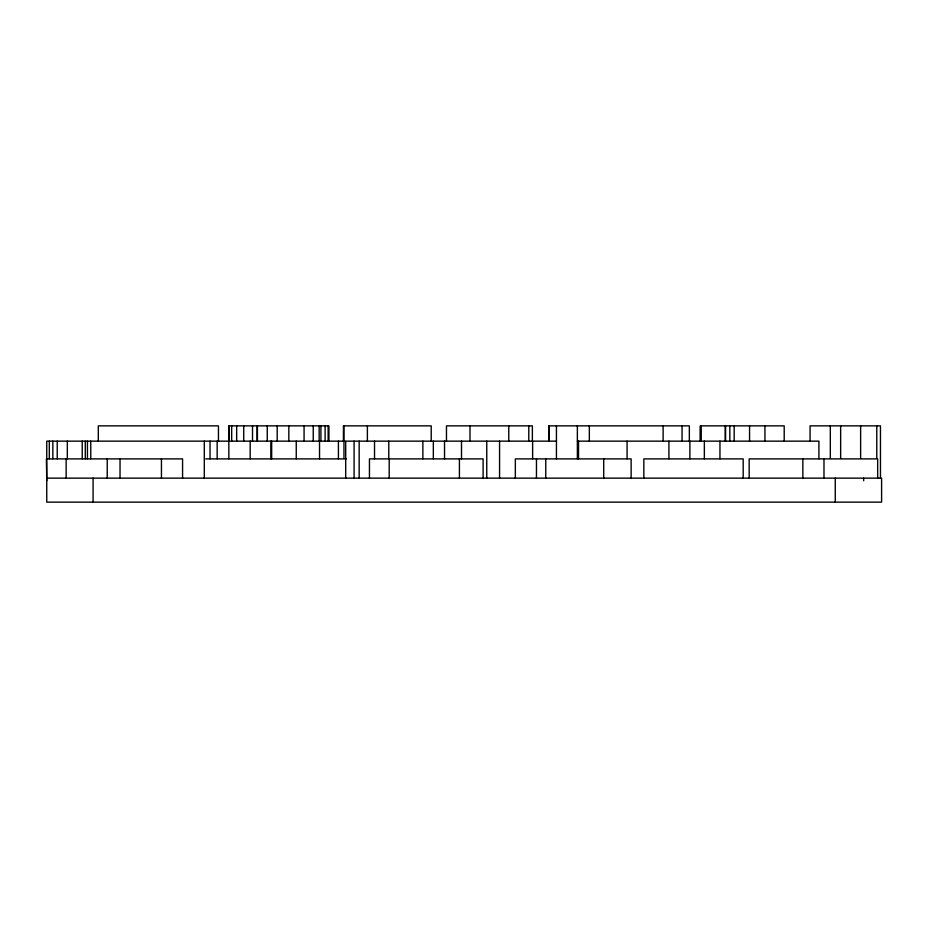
<?xml version="1.0" encoding="UTF-8"?>
<svg xmlns="http://www.w3.org/2000/svg" width="928" height="928" viewBox="0 0 928 928"><rect width="100%" height="100%" fill="white"/><g stroke="black" fill="none" stroke-linecap="round" stroke-linejoin="round"><path stroke-width="1.39" d="M345.123 441.148L46.748 441.148L46.748 502.141L881.6 502.141L881.6 478.14L46.748 478.14M556.44 441.148L345.703 441.148L345.703 478.14M577.367 441.148L818.914 441.148L818.914 458.78M205.738 458.896L346.295 458.896M46.748 480.762L46.4 458.896L182.572 458.896L182.572 478.14M880.463 478.14L880.463 425.859L810.074 425.859L810.074 441.403M877.668 478.14L877.668 458.896L749.174 458.896L749.174 478.14M876.774 425.859L876.774 458.351M863.655 478.14L863.655 480.762M860.627 425.859L860.627 458.351M840.652 425.859L840.652 458.351M835.27 478.14L835.27 502.141M830.316 425.859L830.316 458.351M823.983 458.896L823.983 478.14M802.848 458.896L802.848 478.14M784.206 441.403L784.206 425.859L700.292 425.859L700.292 441.403M764.939 425.859L764.939 441.403M749.557 425.859L749.557 441.403M743.189 478.14L743.189 458.896L643.835 458.896L643.835 478.14M734.176 425.859L734.176 441.403M729.837 425.859L729.837 441.403M725.58 425.859L725.58 441.403M725.232 425.859L725.232 441.403M719.954 441.148L719.954 458.78M704.352 441.148L704.352 458.78M701.011 425.859L701.011 441.148M700.536 425.859L700.536 441.403M689.887 441.148L689.887 458.78M689.342 441.403L689.342 425.859L548.75 425.859L548.75 441.148M682.057 425.859L682.057 441.403M668.914 441.148L668.914 458.78M663.126 425.859L663.126 441.148M631.133 478.14L631.133 458.896L515.342 458.896L515.342 478.14M627.073 441.148L627.073 458.78M603.71 458.896L603.71 478.14M589.338 425.859L589.338 441.148M578.538 441.148L578.538 458.78M577.367 425.859L577.367 458.78M556.44 425.859L556.44 458.78M548.947 425.859L548.947 441.148M545.757 458.896L545.757 478.14M536.465 458.896L536.465 478.14M532.626 441.148L532.626 458.78M532.37 441.148L532.37 425.859L446.472 425.859L446.472 441.403M528.786 425.859L528.786 441.148M508.764 425.859L508.764 441.148M499.566 441.148L499.566 478.14M486.759 441.148L486.759 478.14M483.105 478.14L483.105 458.896L369.448 458.896L369.448 478.14M469.997 425.859L469.997 441.148M461.506 441.148L461.506 458.78M459.418 458.896L459.418 478.14M444.535 441.148L444.535 458.78M433.33 441.148L433.33 458.78M431.218 441.403L431.218 425.859L343.418 425.859L343.418 441.148M422.866 441.148L422.866 458.78M389.192 458.896L389.192 478.14M388.786 441.148L388.786 458.78M374.529 441.148L374.529 458.78M367.384 425.859L367.384 441.403M359.159 441.148L359.159 478.14M354.09 441.148L354.09 478.14M343.963 425.859L343.963 458.351M338.418 441.148L338.418 458.78M328.709 441.148L328.709 425.859L228.833 425.859L228.833 441.403M328.5 425.859L328.5 441.148M328.338 425.859L328.338 441.403M325.125 425.859L325.125 441.148M320.914 425.859L320.914 441.148M319.534 441.148L319.534 458.78M319.162 425.859L319.162 441.148M313.246 425.859L313.246 441.148M304.071 425.859L304.071 441.148M296.252 441.148L296.252 458.78M288.828 425.859L288.828 441.148M277.194 425.859L277.194 441.148M271.66 441.148L271.66 458.78M270.86 441.148L270.86 458.78M267.252 425.859L267.252 441.148M257.427 425.859L257.427 441.148M257.102 425.859L257.102 441.148M252.52 425.859L252.52 441.403M250.189 441.148L250.189 458.78M243.728 425.859L243.728 441.403M236.663 425.859L236.663 441.403M231.675 425.859L231.675 441.403M229.088 425.859L229.088 441.148M228.845 441.148L228.845 458.78M218.451 441.403L218.451 425.859L98.31 425.859L98.31 441.403M217.164 441.148L217.164 458.78M210.041 441.148L210.041 458.78M204.299 441.148L204.299 478.14M161.449 458.896L161.449 478.14M120.037 458.896L120.037 478.14M107.23 458.896L107.23 478.14M93.078 478.14L93.078 502.141M90.77 441.148L90.77 458.78M87.441 441.148L87.441 458.78M85.295 441.148L85.295 458.78M82.232 441.148L82.232 458.78M67.326 441.148L67.326 458.78M66.143 458.896L66.143 478.14M57.223 441.148L57.223 458.78M52.85 441.148L52.85 458.78M49.312 441.148L49.312 458.78"/></g></svg>
